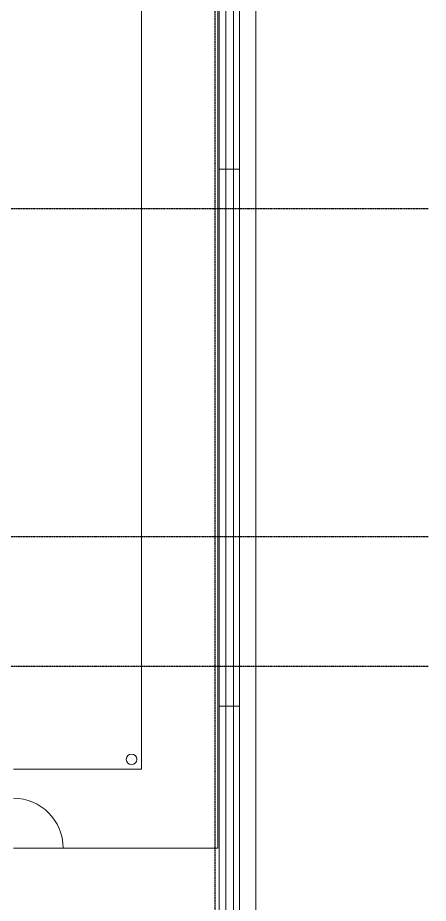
# Model space of a CAD drawing. Header units: inches. Extents: x -4058 to -1781, y 9814 to 12264.
# Drawn here: x -2094 to -1781, y 11007 to 11680 of the extents above; entities that cross this region are included whole.
import ezdxf

# ---------------------------------------------------------------- set-up
doc = ezdxf.new("R2010")
doc.units = ezdxf.units.IN
doc.header["$MEASUREMENT"] = 0
doc.linetypes.add('Grid Line 1_2_', pattern=[0.875, 0.5, -0.125, 0.125, -0.125])
for name, color, linetype, lineweight in [('0-1', 7, 'Continuous', 5), ('0-2', 7, 'Continuous', 9), ('A-DOOR-OPNG-1', 7, 'Continuous', 9), ('A-FLOR-1', 7, 'Continuous', 9), ('E-LITE-EQPM-1', 7, 'Continuous', 9), ('S-FNDN-1', 7, 'Continuous', 9), ('S-GRID-1', 1, 'Grid Line 1_2_', 30)]:
    doc.layers.add(name, color=color, linetype=linetype, lineweight=lineweight)

# ---------------------------------------------------------------- blocks, each defined once
blk = doc.blocks.new('Basic Wall _ 3_ XPS - ___-2578965-UNIT PLANS - 1ST FLOOR')
at = {"layer": 'S-FNDN-1'}
for p, q in [((-1940.32, 11565.19), (-1935.38, 11565.19)), ((-1935.38, 11565.19), (-1929.41, 11565.19)), ((-1935.38, 11565.19), (-1935.38, 11157.19)), ((-1929.41, 11565.19), (-1924.82, 11565.19)), ((-1929.41, 11565.19), (-1929.41, 11157.19)), ((-1924.82, 11565.19), (-1924.82, 11157.19)), ((-1935.38, 11157.19), (-1940.32, 11157.19)), ((-1929.41, 11157.19), (-1935.38, 11157.19)), ((-1924.82, 11157.19), (-1929.41, 11157.19))]:
    blk.add_line(p, q, dxfattribs=at)
blk = doc.blocks.new('Basic Wall _ 3_ XPS - ___-3207852-UNIT PLANS - 1ST FLOOR')
at = {"layer": 'S-FNDN-1'}
for p, q in [((-1940.32, 11157.19), (-1935.38, 11157.19)), ((-1935.38, 11157.19), (-1929.41, 11157.19)), ((-1935.38, 11157.19), (-1935.38, 10869.19)), ((-1929.41, 11157.19), (-1924.82, 11157.19)), ((-1929.41, 11157.19), (-1929.41, 10869.19)), ((-1924.82, 11157.19), (-1924.82, 10869.19)), ((-1935.38, 10869.19), (-1940.32, 10869.19)), ((-1929.41, 10869.19), (-1935.38, 10869.19)), ((-1924.82, 10869.19), (-1929.41, 10869.19))]:
    blk.add_line(p, q, dxfattribs=at)
blk = doc.blocks.new('Basic Wall _ 3_ XPS - ___-3207854-UNIT PLANS - 1ST FLOOR')
at = {"layer": 'S-FNDN-1'}
for p, q in [((-1940.32, 11853.19), (-1935.38, 11853.19)), ((-1935.38, 11853.19), (-1929.41, 11853.19)), ((-1935.38, 11853.19), (-1935.38, 11565.19)), ((-1929.41, 11853.19), (-1924.82, 11853.19)), ((-1929.41, 11853.19), (-1929.41, 11565.19)), ((-1924.82, 11853.19), (-1924.82, 11565.19)), ((-1935.38, 11565.19), (-1940.32, 11565.19)), ((-1929.41, 11565.19), (-1935.38, 11565.19)), ((-1924.82, 11565.19), (-1929.41, 11565.19))]:
    blk.add_line(p, q, dxfattribs=at)
blk = doc.blocks.new('COURTYARD GATE - COURTYARD GATE-2914216-UNIT PLANS - 1ST FLOOR')
at = {"layer": 'A-DOOR-OPNG-1'}
blk.add_line((-18.91, -2.25), (-18.91, -40.07), dxfattribs=at)
blk.add_arc((-18.91, -2.25), 37.82, 270, 0, dxfattribs=at)
blk = doc.blocks.new('Pathway_Cooper_McGraw-Edison _BSC-BRC_Round - Pathway_Cooper_McGraw-Edison _BSC-BRC_Round-2028611-UNIT PLANS - 1ST FLOOR')
at = {"layer": 'E-LITE-EQPM-1'}
for start, end in [(360, 180), (180, 360)]:
    blk.add_arc((0, 0), 4, start, end, dxfattribs=at)
blk = doc.blocks.new('CTR - 1st Phase - Shell_rvt-1-UNIT PLANS - 1ST FLOOR')
at = {"layer": 'A-FLOR-1'}
for p, q in [((-1999.32, 12087.19), (-1999.32, 11109.39)), ((-1941.32, 11049.39), (-1941.32, 12087.19)), ((-1940.32, 10009.09), (-1940.32, 12087.19)), ((-1999.32, 11109.39), (-2096.82, 11109.39)), ((-2096.82, 11049.39), (-1941.32, 11049.39))]:
    blk.add_line(p, q, dxfattribs=at)
at = {"layer": '0-2'}
for name, p in [('Basic Wall _ 3_ XPS - ___-3207854-UNIT PLANS - 1ST FLOOR', (0, 0)), ('Basic Wall _ 3_ XPS - ___-2578965-UNIT PLANS - 1ST FLOOR', (0, 0)), ('Basic Wall _ 3_ XPS - ___-3207852-UNIT PLANS - 1ST FLOOR', (0, 0)), ('Pathway_Cooper_McGraw-Edison _BSC-BRC_Round - Pathway_Cooper_McGraw-Edison _BSC-BRC_Round-2028611-UNIT PLANS - 1ST FLOOR', (-2006.96, 11116.76))]:
    blk.add_blockref(name, p, dxfattribs=at)
at = {"layer": '0-2', "rotation": 89.99999999999952}
blk.add_blockref('COURTYARD GATE - COURTYARD GATE-2914216-UNIT PLANS - 1ST FLOOR', (-2099.07, 11068.3), dxfattribs=at)
blk = doc.blocks.new('CTR - 1st Phase - Structure_rvt-1-UNIT PLANS - 1ST FLOOR')
at = {"layer": 'S-FNDN-1'}
blk.add_line((-1912.32, 9881.19), (-1912.32, 12101.19), dxfattribs=at)
at = {"layer": 'S-GRID-1'}
for p, q in [((-1943.32, 9814.03), (-1943.32, 12247.5)), ((-1781.27, 11535.19), (-4041.78, 11535.19)), ((-1781.27, 11285.79), (-4041.78, 11285.79)), ((-1781.27, 11187.19), (-4041.78, 11187.19))]:
    blk.add_line(p, q, dxfattribs=at)

msp = doc.modelspace()

# ---------------------------------------------------------------- block references
at = {"layer": '0-1'}
msp.add_blockref('CTR - 1st Phase - Shell_rvt-1-UNIT PLANS - 1ST FLOOR', (0, 0), dxfattribs=at)

# ---------------------------------------------------------------- next in the draw order: block references
msp.add_blockref('CTR - 1st Phase - Structure_rvt-1-UNIT PLANS - 1ST FLOOR', (0, 0), dxfattribs=at)

doc.saveas('drawing.dxf')
